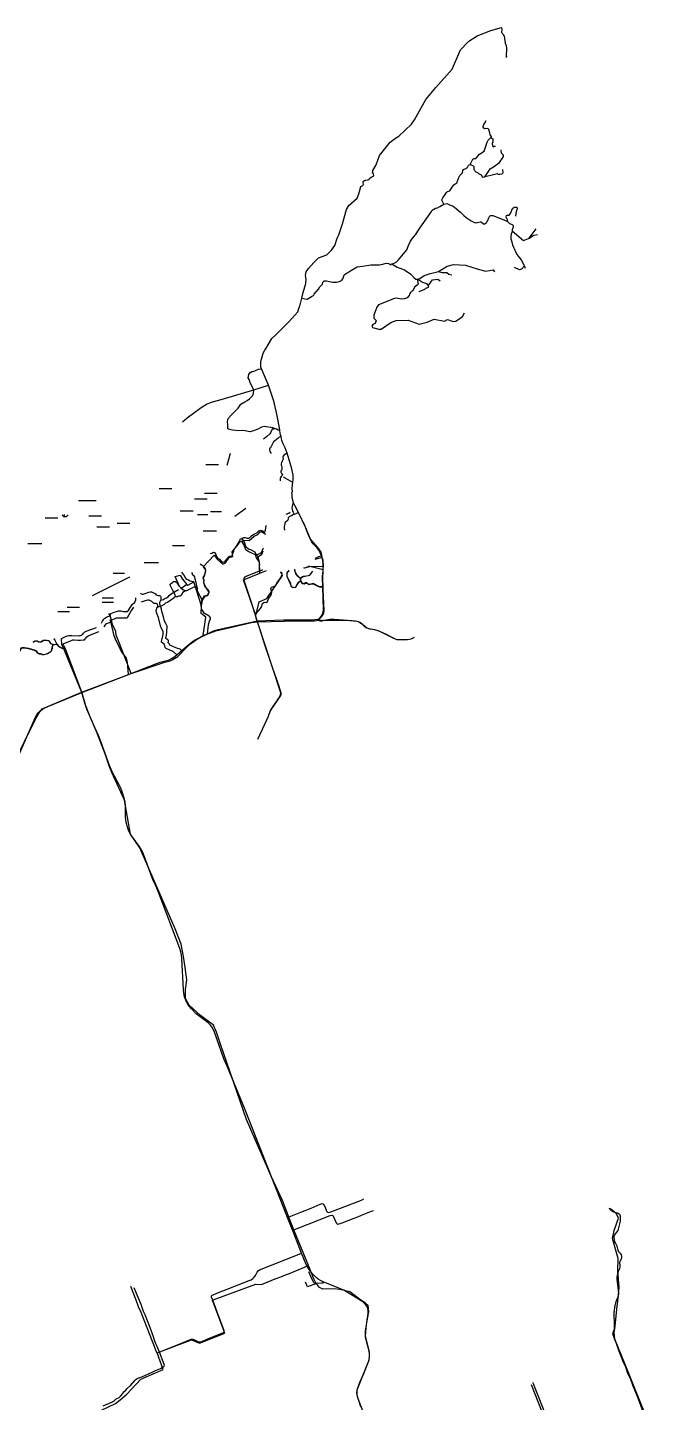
# Model space of a CAD drawing. Extents: x 705356 to 744726, y 4888607 to 4948520.
# Drawn here: x 732440 to 742749, y 4926237 to 4948520 of the extents above; entities that cross this region are included whole.
import ezdxf

# ---------------------------------------------------------------- set-up
doc = ezdxf.new("R2010")
doc.units = 0
doc.layers.add('Archive County', color=7, linetype='Continuous')
doc.layers.add('County Data', color=7, linetype='Continuous')

msp = doc.modelspace()

# ---------------------------------------------------------------- linework, layer by layer
at = {"layer": 'Archive County'}
for p, q in [((740574, 4945106), (740687, 4945259)), ((736859, 4944025), (736886, 4944132)), ((736107, 4942648), (736345, 4942725)), ((735675, 4941426), (735733, 4941623)), ((735328, 4941438), (735534, 4941438)), ((734573, 4941050), (734778, 4941050)), ((733268, 4940857), (733554, 4940857)), ((735146, 4940881), (735351, 4940881)), ((735311, 4940974), (735517, 4940974)), ((732725, 4940575), (732931, 4940575)), ((733037, 4940626), (733030, 4940586)), ((733436, 4940604), (733642, 4940604)), ((734917, 4940689), (735123, 4940689)), ((735194, 4940625), (735363, 4940625)), ((735407, 4940678), (735586, 4940678)), ((733562, 4940429), (733768, 4940429)), ((733893, 4940489), (734099, 4940489)), ((735287, 4940363), (735504, 4940363)), ((732447, 4940155), (732675, 4940155)), ((734788, 4940124), (734987, 4940124)), ((737216, 4939931), (737100, 4939901)), ((733830, 4939677), (734011, 4939677)), ((734331, 4939851), (734561, 4939851)), ((736206, 4939675), (736313, 4939719)), ((733492, 4939314), (734099, 4939615)), ((735259, 4939149), (735134, 4939537)), ((733649, 4939276), (733834, 4939276)), ((732934, 4939054), (733123, 4939054)), ((733082, 4939127), (733283, 4939127)), ((733650, 4939208), (733835, 4939208)), ((733781, 4938990), (733760, 4939022)), ((733029, 4938452), (732998, 4938521)), ((733322, 4937743), (733029, 4938452)), ((733322, 4937743), (734119, 4938051)), ((736995, 4928455), (736757, 4929033)), ((734641, 4926772), (734540, 4927042))]:
    msp.add_line(p, q, dxfattribs=at)
for points in [[(737079, 4944714), (737158, 4944785), (737291, 4944837), (737370, 4944913), (737424, 4944987), (737457, 4945107), (737488, 4945161), (737545, 4945338), (737613, 4945571), (737647, 4945637), (737782, 4945756), (737808, 4945824), (737819, 4945862), (737844, 4945942), (737877, 4945961), (737887, 4945980), (737881, 4946005), (737882, 4946022), (737887, 4946029), (737904, 4946043), (737921, 4946047), (737949, 4946049), (737976, 4946055), (737985, 4946071), (738013, 4946095), (738053, 4946117), (738046, 4946150), (738032, 4946169), (738036, 4946185), (738036, 4946204), (738091, 4946292), (738147, 4946446), (738318, 4946661), (738403, 4946725), (738457, 4946758), (738665, 4946952), (738711, 4947022), (738896, 4947354), (739061, 4947549), (739323, 4947844), (739460, 4948156), (739591, 4948299), (739731, 4948385), (739949, 4948472), (740125, 4948520), (740126, 4948485), (740125, 4948444), (740129, 4948434), (740133, 4948427), (740138, 4948420), (740143, 4948415), (740148, 4948408), (740153, 4948400), (740157, 4948392), (740166, 4948384), (740173, 4948344), (740181, 4948273), (740185, 4948265), (740190, 4948252), (740194, 4948241), (740197, 4948235), (740206, 4948177), (740205, 4948152), (740204, 4948118), (740201, 4948106), (740199, 4948097), (740197, 4948077), (740201, 4948067), (740205, 4948050), (740203, 4948043), (740199, 4948037), (740196, 4948034)], [(739963, 4946748), (739963, 4946756), (739940, 4946779), (739936, 4946812), (739929, 4946830), (739916, 4946867), (739901, 4946881), (739851, 4946879), (739837, 4946891), (739826, 4946903), (739825, 4946920), (739832, 4946929), (739837, 4946948), (739847, 4946963), (739873, 4947011)], [(739615, 4946300), (739660, 4946385), (739678, 4946396), (739705, 4946398), (739769, 4946467), (739840, 4946514), (739854, 4946550), (739889, 4946663), (739907, 4946695), (739951, 4946736)], [(739951, 4946736), (739963, 4946748)], [(739951, 4946736), (739981, 4946713), (739982, 4946669), (739973, 4946640), (739977, 4946602), (739987, 4946585), (740014, 4946595), (740027, 4946599)], [(739853, 4946099), (739914, 4946184), (739939, 4946232), (739992, 4946262), (740089, 4946331), (740149, 4946420), (740153, 4946429), (740154, 4946434), (740154, 4946439), (740148, 4946458), (740136, 4946470), (740124, 4946484), (740118, 4946537)], [(739188, 4945659), (739163, 4945713), (739158, 4945727), (739172, 4945760), (739210, 4945813), (739231, 4945846), (739249, 4945860), (739283, 4945874), (739313, 4945914), (739349, 4945969), (739399, 4946003), (739414, 4946045), (739430, 4946089), (739450, 4946124), (739473, 4946150), (739489, 4946164), (739496, 4946203), (739508, 4946221), (739547, 4946237), (739562, 4946243), (739575, 4946262), (739587, 4946286), (739601, 4946295), (739615, 4946300)], [(739615, 4946300), (739633, 4946295), (739665, 4946278), (739677, 4946266), (739674, 4946247), (739674, 4946231), (739677, 4946218), (739684, 4946208), (739698, 4946188), (739733, 4946169), (739750, 4946153), (739796, 4946131), (739817, 4946096), (739853, 4946099)], [(740140, 4946218), (740145, 4946165), (740140, 4946156), (740132, 4946148), (740124, 4946144), (740098, 4946136), (740077, 4946138), (740055, 4946146), (740014, 4946138), (739952, 4946120), (739853, 4946099)], [(738346, 4944689), (738382, 4944699), (738415, 4944718), (738453, 4944757), (738586, 4944917), (738616, 4944986), (738647, 4945055), (738671, 4945088), (738727, 4945160), (738790, 4945251), (738991, 4945538), (738999, 4945557), (739026, 4945577), (739054, 4945590), (739084, 4945600), (739126, 4945621), (739188, 4945659)], [(739188, 4945659), (739241, 4945667), (739279, 4945647), (739327, 4945631), (739362, 4945610), (739456, 4945528), (739515, 4945471), (739549, 4945441), (739597, 4945408), (739634, 4945386), (739666, 4945369), (739687, 4945361), (739700, 4945360), (739715, 4945356), (739775, 4945371), (739793, 4945368), (739805, 4945361), (739842, 4945334), (739860, 4945341), (739878, 4945357), (739890, 4945379), (739903, 4945393), (739920, 4945433), (739926, 4945457), (739946, 4945472), (739965, 4945475), (739984, 4945472), (740136, 4945416), (740172, 4945396), (740220, 4945376)], [(740220, 4945376), (740221, 4945386), (740218, 4945404), (740211, 4945426), (740199, 4945446), (740201, 4945453), (740206, 4945474), (740222, 4945478), (740245, 4945481), (740259, 4945496), (740273, 4945518), (740290, 4945561), (740299, 4945585), (740311, 4945600), (740322, 4945598), (740331, 4945606), (740372, 4945606), (740376, 4945580), (740361, 4945540), (740349, 4945464)], [(740220, 4945376), (740253, 4945345), (740294, 4945325), (740314, 4945311), (740314, 4945284), (740296, 4945239), (740294, 4945223)], [(740294, 4945223), (740291, 4945198), (740281, 4945170), (740276, 4945135), (740277, 4945094), (740284, 4945062), (740298, 4945026), (740304, 4944998), (740316, 4944961), (740334, 4944927), (740351, 4944886), (740376, 4944834), (740391, 4944813), (740440, 4944752), (740486, 4944674), (740492, 4944651)], [(740294, 4945223), (740478, 4945070), (740562, 4945098), (740574, 4945106)], [(740574, 4945106), (740645, 4945154), (740704, 4945163)], [(736886, 4944132), (736910, 4944227), (736949, 4944373), (736956, 4944442), (736946, 4944502), (736956, 4944559), (736997, 4944614), (737079, 4944714)], [(737089, 4944198), (737159, 4944279), (737181, 4944316), (737220, 4944360), (737229, 4944393), (737247, 4944413), (737284, 4944417), (737334, 4944404), (737391, 4944391), (737418, 4944391), (737446, 4944395), (737473, 4944398), (737508, 4944409), (737532, 4944422), (737556, 4944453), (737560, 4944477), (737580, 4944516), (737718, 4944604), (737786, 4944641), (737870, 4944652), (737940, 4944663), (738006, 4944672), (738052, 4944674), (738147, 4944674), (738197, 4944685), (738252, 4944699), (738291, 4944694), (738310, 4944691), (738327, 4944673), (738345, 4944689), (738346, 4944689)], [(738346, 4944689), (738433, 4944637), (738551, 4944593), (738655, 4944521), (738703, 4944467), (738732, 4944443), (738756, 4944442)], [(738756, 4944442), (738798, 4944453), (738867, 4944499), (738965, 4944533), (739065, 4944557), (739100, 4944568)], [(739100, 4944568), (739241, 4944651), (739347, 4944678), (739542, 4944666), (739746, 4944606), (739869, 4944573), (739988, 4944592), (740012, 4944559)], [(739100, 4944568), (739157, 4944547), (739236, 4944549), (739269, 4944521), (739319, 4944509)], [(740492, 4944651), (740445, 4944603), (740416, 4944590), (740332, 4944633)], [(740492, 4944651), (740501, 4944635), (740504, 4944621)], [(738756, 4944442), (738772, 4944362), (738755, 4944344), (738711, 4944312), (738686, 4944253), (738666, 4944240), (738650, 4944228), (738632, 4944201), (738627, 4944178), (738593, 4944141), (738551, 4944121), (738500, 4944116), (738443, 4944127), (738420, 4944133), (738387, 4944129), (738130, 4944026), (738101, 4943987), (738053, 4943858), (738055, 4943812), (738090, 4943769), (738073, 4943725), (738036, 4943707), (738019, 4943679), (738033, 4943660), (738135, 4943633), (738174, 4943633), (738330, 4943741), (738417, 4943774), (738609, 4943777), (738789, 4943714), (738920, 4943747), (739034, 4943795), (739199, 4943762), (739247, 4943786), (739340, 4943753), (739385, 4943759), (739454, 4943807), (739490, 4943834), (739526, 4943897)], [(738756, 4944442), (738795, 4944425), (738845, 4944395), (738905, 4944369), (738934, 4944336)], [(738788, 4944242), (738881, 4944277), (738898, 4944297), (738947, 4944310), (738936, 4944335)], [(738936, 4944335), (739006, 4944428), (739089, 4944440), (739131, 4944412)], [(736886, 4944132), (736935, 4944120), (736973, 4944118), (736998, 4944131), (737045, 4944159), (737075, 4944174), (737089, 4944198)], [(736231, 4942989), (736223, 4943017), (736223, 4943045), (736223, 4943054), (736224, 4943108), (736244, 4943185), (736262, 4943243), (736285, 4943293), (736309, 4943325), (736402, 4943478), (736466, 4943541), (736678, 4943752), (736824, 4943914), (736844, 4943980), (736859, 4944025)], [(736107, 4942648), (736055, 4942752), (736031, 4942816), (736019, 4942842), (736022, 4942868), (736028, 4942895), (736047, 4942930), (736075, 4942947), (736097, 4942946), (736138, 4942960), (736186, 4942982), (736231, 4942989)], [(736345, 4942725), (736316, 4942800), (736231, 4942989)], [(734950, 4942131), (735026, 4942193), (735253, 4942364), (735340, 4942413), (735425, 4942449), (735616, 4942504), (736107, 4942648)], [(736528, 4941997), (736503, 4941997), (736478, 4942010), (736460, 4942014), (736417, 4942031), (736282, 4942053), (736231, 4942043), (736176, 4942012), (736101, 4941985), (736063, 4941972), (736048, 4941968), (736015, 4941973), (735997, 4941978), (735967, 4941984), (735928, 4941990), (735866, 4941985), (735815, 4941987), (735761, 4941996), (735697, 4942010), (735690, 4942014), (735688, 4942018), (735687, 4942023), (735686, 4942084), (735682, 4942132), (735686, 4942162), (735686, 4942168), (735692, 4942182), (735743, 4942238), (735853, 4942351), (735900, 4942416), (735962, 4942451), (736002, 4942473), (736040, 4942503), (736088, 4942553), (736105, 4942591), (736106, 4942651)], [(736528, 4941997), (736522, 4942030), (736480, 4942255), (736445, 4942420), (736427, 4942478), (736345, 4942725)], [(736442, 4942019), (736433, 4942012), (736406, 4942008), (736393, 4941990), (736378, 4941949), (736368, 4941933), (736315, 4941885), (736289, 4941867), (736266, 4941846)], [(736549, 4941893), (736520, 4941882), (736500, 4941861), (736451, 4941819), (736428, 4941803), (736387, 4941731), (736378, 4941709), (736364, 4941698), (736361, 4941680), (736370, 4941650), (736389, 4941615)], [(736549, 4941893), (736542, 4941921), (736530, 4941981), (736528, 4941997)], [(736647, 4941620), (736614, 4941706), (736605, 4941727), (736584, 4941771), (736563, 4941829), (736549, 4941893)], [(736647, 4941620), (736626, 4941610), (736605, 4941596), (736594, 4941590), (736585, 4941574), (736579, 4941564), (736583, 4941531), (736580, 4941513), (736569, 4941490), (736563, 4941477), (736557, 4941468), (736550, 4941449), (736549, 4941439), (736552, 4941427), (736562, 4941403), (736561, 4941363), (736560, 4941357), (736549, 4941336), (736547, 4941336), (736545, 4941330), (736546, 4941313), (736556, 4941290), (736565, 4941284), (736572, 4941272), (736567, 4941258), (736554, 4941242), (736540, 4941229), (736534, 4941210), (736535, 4941195), (736536, 4941173)], [(736739, 4941146), (736748, 4941201), (736748, 4941265), (736727, 4941367), (736647, 4941620)], [(736739, 4941146), (736588, 4941235)], [(736753, 4940816), (736732, 4940898), (736729, 4940944), (736727, 4940972), (736734, 4941007), (736732, 4941043), (736737, 4941118), (736739, 4941146)], [(736757, 4940813), (736743, 4940799), (736730, 4940762), (736727, 4940728), (736730, 4940721), (736729, 4940706), (736735, 4940683), (736747, 4940667), (736757, 4940644), (736761, 4940639), (736763, 4940626)], [(736830, 4940661), (736773, 4940771), (736753, 4940816)], [(735800, 4940602), (735981, 4940732)], [(736763, 4940626), (736743, 4940620), (736718, 4940604), (736702, 4940599), (736684, 4940592), (736674, 4940587), (736664, 4940574), (736663, 4940561), (736658, 4940538), (736643, 4940521), (736619, 4940498), (736610, 4940483), (736607, 4940454), (736603, 4940435), (736601, 4940425), (736601, 4940409), (736598, 4940394), (736605, 4940383), (736616, 4940374)], [(736696, 4940660), (736675, 4940645), (736651, 4940637), (736644, 4940633), (736629, 4940625)], [(736830, 4940661), (736810, 4940647), (736788, 4940638), (736762, 4940627)], [(736948, 4940424), (736830, 4940661)], [(735914, 4940198), (735942, 4940213), (736031, 4940205), (736116, 4940275), (736173, 4940303), (736214, 4940346), (736243, 4940349), (736297, 4940310)], [(737216, 4939931), (737213, 4939972), (737201, 4940015), (737146, 4940094), (737074, 4940175), (737028, 4940229), (737009, 4940265), (736964, 4940384), (736948, 4940424)], [(735290, 4939782), (735468, 4939968), (735512, 4939904), (735607, 4939823), (735650, 4939845), (735710, 4939930), (735766, 4939946), (735760, 4940022), (735855, 4940143), (735880, 4940184), (735914, 4940198)], [(736151, 4939928), (736137, 4939973), (736015, 4940028), (735978, 4940056), (735948, 4940139), (735914, 4940198)], [(736151, 4939928), (736237, 4939987), (736260, 4940039)], [(736206, 4939675), (736202, 4939855), (736151, 4939928)], [(737236, 4939783), (737238, 4939800), (737240, 4939822), (737229, 4939853), (737233, 4939886), (737216, 4939925), (737216, 4939931)], [(735134, 4939537), (735097, 4939541), (735078, 4939546), (735050, 4939561), (735018, 4939582), (734996, 4939610), (734976, 4939649), (734958, 4939674), (734944, 4939693)], [(735259, 4939149), (735275, 4939240), (735320, 4939306), (735364, 4939317), (735384, 4939370), (735328, 4939452), (735312, 4939482), (735300, 4939527), (735303, 4939560), (735295, 4939606), (735316, 4939644), (735328, 4939716), (735313, 4939755), (735290, 4939767)], [(736140, 4938991), (735942, 4939569), (736206, 4939675)], [(736140, 4938991), (736195, 4939213), (736320, 4939267), (736571, 4939637), (736570, 4939660), (736542, 4939690)], [(736871, 4939551), (736821, 4939522), (736781, 4939439), (736724, 4939451), (736647, 4939623), (736648, 4939678), (736682, 4939718)], [(736866, 4939589), (736829, 4939622), (736792, 4939664), (736776, 4939715), (736773, 4939739)], [(736866, 4939589), (736864, 4939598), (736906, 4939625), (737017, 4939644), (737067, 4939710)], [(737236, 4939783), (737015, 4939781), (736922, 4939757)], [(737225, 4939455), (737224, 4939594), (737222, 4939629), (737228, 4939673), (737231, 4939710), (737233, 4939758), (737236, 4939783)], [(734905, 4939462), (734831, 4939624), (734917, 4939645), (734950, 4939578), (735020, 4939493)], [(735020, 4939493), (734928, 4939424)], [(735020, 4939493), (735030, 4939482), (735040, 4939481), (735134, 4939537)], [(736871, 4939551), (736866, 4939589)], [(737225, 4939455), (737174, 4939453), (737071, 4939510), (737001, 4939490), (736962, 4939523), (736901, 4939503), (736871, 4939551)], [(737155, 4938914), (737181, 4938948), (737199, 4938976), (737214, 4939001), (737230, 4939043), (737237, 4939081), (737225, 4939455)], [(733781, 4938990), (733784, 4939006), (733793, 4939023), (733845, 4939046), (733883, 4939058), (733917, 4939065), (733952, 4939065), (733991, 4939058), (734021, 4939053), (734042, 4939053), (734059, 4939057), (734070, 4939066), (734107, 4939128), (734138, 4939167), (734173, 4939202), (734194, 4939239), (734197, 4939269), (734198, 4939279)], [(734271, 4939355), (734284, 4939341), (734296, 4939334), (734315, 4939337), (734347, 4939348), (734408, 4939368), (734426, 4939373), (734438, 4939374), (734450, 4939373), (734461, 4939370), (734472, 4939365), (734484, 4939359), (734499, 4939355), (734517, 4939341), (734528, 4939328), (734539, 4939318), (734556, 4939314), (734576, 4939314), (734585, 4939313), (734596, 4939304), (734599, 4939292), (734601, 4939245), (734599, 4939240)], [(734955, 4938408), (734937, 4938424), (734913, 4938443), (734861, 4938463), (734809, 4938485), (734761, 4938504), (734748, 4938512), (734744, 4938521), (734737, 4938537), (734729, 4938540), (734722, 4938550), (734728, 4938576), (734728, 4938586), (734715, 4938598), (734696, 4938609), (734691, 4938611), (734688, 4938614), (734686, 4938616), (734684, 4938620), (734682, 4938623), (734682, 4938627), (734681, 4938631), (734682, 4938634), (734682, 4938638), (734684, 4938642), (734686, 4938645), (734692, 4938666), (734697, 4938719), (734699, 4938768), (734703, 4938780), (734704, 4938792), (734704, 4938805), (734702, 4938817), (734693, 4938839), (734681, 4938861), (734663, 4938901), (734644, 4938971), (734631, 4939006), (734620, 4939055), (734613, 4939095), (734601, 4939130), (734587, 4939173), (734585, 4939200), (734591, 4939219), (734599, 4939240)], [(734599, 4939240), (734622, 4939244), (734646, 4939251), (734671, 4939270), (734693, 4939278), (734720, 4939293), (734739, 4939319), (734785, 4939354), (734824, 4939375), (734886, 4939414)], [(733637, 4938867), (733658, 4938898), (733676, 4938930), (733692, 4938950), (733720, 4938965), (733781, 4938990)], [(734119, 4938051), (733929, 4938537), (733876, 4938674), (733874, 4938730), (733820, 4938844), (733781, 4938990)], [(735289, 4938666), (735331, 4938965), (735254, 4939023), (735259, 4939149)], [(736168, 4938889), (736149, 4938945), (736140, 4938991)], [(732998, 4938521), (732991, 4938620), (733045, 4938646), (733081, 4938663), (733111, 4938666), (733156, 4938666), (733272, 4938664), (733286, 4938665), (733300, 4938668), (733313, 4938674), (733325, 4938681), (733335, 4938690), (733347, 4938706), (733357, 4938717), (733367, 4938728), (733392, 4938737), (733558, 4938797)], [(735289, 4938666), (735494, 4938741), (736069, 4938878), (736168, 4938889)], [(736168, 4938889), (736825, 4938905), (737094, 4938905), (737155, 4938914)], [(736173, 4936986), (736250, 4937149), (736347, 4937359), (736380, 4937453), (736538, 4937684), (736547, 4937736), (736168, 4938889)], [(737155, 4938914), (737186, 4938915), (737215, 4938917), (737663, 4938911), (737786, 4938898), (737806, 4938891), (737860, 4938855), (737898, 4938820), (737942, 4938790), (737972, 4938779), (738032, 4938768), (738080, 4938760), (738137, 4938744), (738288, 4938668), (738376, 4938624), (738428, 4938601), (738480, 4938604), (738536, 4938601), (738599, 4938603), (738659, 4938612), (738714, 4938641)], [(732533, 4938559), (732563, 4938575), (732573, 4938578), (732599, 4938576), (732625, 4938562), (732651, 4938562), (732660, 4938565), (732696, 4938588), (732746, 4938589), (732784, 4938582), (732798, 4938563), (732813, 4938535), (732858, 4938521)], [(732880, 4938603), (732873, 4938604), (732871, 4938612), (732876, 4938611), (732880, 4938603)], [(732880, 4938603), (732903, 4938548), (732917, 4938526)], [(734955, 4938408), (735064, 4938522), (735179, 4938600), (735208, 4938617), (735289, 4938666)], [(732304, 4938388), (732334, 4938447), (732346, 4938461), (732362, 4938467), (732390, 4938468), (732456, 4938457), (732566, 4938426), (732580, 4938414), (732599, 4938385), (732627, 4938371), (732649, 4938369), (732680, 4938358), (732705, 4938357), (732733, 4938362), (732764, 4938373), (732820, 4938405), (732828, 4938416), (732843, 4938463), (732850, 4938507), (732858, 4938521)], [(732858, 4938521), (732880, 4938519), (732917, 4938526)], [(732917, 4938526), (732951, 4938485), (732965, 4938475), (732987, 4938465), (733021, 4938451), (733029, 4938452)], [(734119, 4938051), (734667, 4938236), (734750, 4938257), (734786, 4938271), (734811, 4938286), (734876, 4938327), (734939, 4938390), (734946, 4938398), (734955, 4938408)], [(732196, 4936565), (732202, 4936565), (732575, 4937323), (732627, 4937413), (732679, 4937479), (733322, 4937743)], [(736757, 4929033), (736714, 4929145), (736575, 4929512), (736391, 4929904), (735990, 4930822), (735567, 4932045), (735501, 4932236), (735454, 4932354), (735246, 4932509), (735060, 4932675), (735000, 4932784), (735000, 4932930), (735024, 4933089), (734995, 4933285), (734968, 4933466), (734929, 4933666), (734835, 4933913), (734262, 4935227), (734110, 4935446), (734013, 4936000), (733808, 4936447), (733766, 4936552), (733704, 4936731), (733569, 4937084), (733455, 4937351), (733375, 4937554), (733322, 4937743)], [(736757, 4929033), (736812, 4929058), (737347, 4929265), (737366, 4929272), (737373, 4929273), (737383, 4929270), (737389, 4929265), (737394, 4929260), (737402, 4929244), (737445, 4929149), (737453, 4929136), (737458, 4929130), (737464, 4929127), (737472, 4929127), (737491, 4929131), (737541, 4929149), (737734, 4929226), (737795, 4929248), (737853, 4929271), (737909, 4929292), (738018, 4929335), (738048, 4929348)], [(741962, 4927432), (741971, 4927526), (741992, 4927750), (742013, 4927926), (742029, 4928103), (742007, 4928372), (742012, 4928573), (741924, 4928895), (741949, 4929027), (742020, 4929223), (741985, 4929297), (741892, 4929375)], [(734540, 4927042), (735097, 4927252), (735226, 4927200), (735640, 4927363), (735442, 4927877), (735440, 4927885), (735440, 4927890), (735441, 4927895), (735447, 4927902), (736141, 4928153), (736233, 4928149), (736454, 4928241), (736545, 4928276), (736623, 4928307), (736685, 4928330), (736762, 4928362), (736995, 4928455)], [(737125, 4928167), (737115, 4928178), (737094, 4928217), (737081, 4928242), (737067, 4928281), (737054, 4928312), (737044, 4928335), (737027, 4928378), (737009, 4928421), (736999, 4928444), (736995, 4928455)], [(734540, 4927042), (734517, 4927088), (734515, 4927100), (734281, 4927698), (734241, 4927789), (734202, 4927896), (734116, 4928116)], [(737125, 4928167), (736981, 4928111), (736947, 4928189)], [(737845, 4926168), (737801, 4926300), (737779, 4926389), (737785, 4926444), (737795, 4926469), (737847, 4926606), (737879, 4926687), (737958, 4926874), (737971, 4926913), (737984, 4926977), (737983, 4927058), (737919, 4927313), (737924, 4927383), (737937, 4927503), (737958, 4927622), (737975, 4927709), (737962, 4927807), (737914, 4927854), (737844, 4927898), (737666, 4928030), (737502, 4928069), (737400, 4928078), (737226, 4928074), (737172, 4928103), (737125, 4928167)], [(742749, 4925307), (742714, 4925407), (742619, 4925640), (742462, 4926023), (742188, 4926709), (741961, 4927261), (741951, 4927376), (741962, 4927432)], [(730870, 4925294), (731067, 4925301), (731420, 4925246), (731452, 4925240), (731477, 4925241), (731542, 4925262), (732204, 4925511), (732762, 4925743), (732925, 4925845), (733529, 4926065), (733638, 4926111), (733866, 4926220), (733944, 4926278), (734050, 4926373), (734277, 4926617), (734641, 4926772)], [(740945, 4925668), (740609, 4926526)]]:
    msp.add_lwpolyline(points, dxfattribs=at)
at = {"layer": 'County Data'}
for p, q in [((740574, 4945106), (740687, 4945259)), ((736859, 4944025), (736886, 4944132)), ((736107, 4942648), (736345, 4942725)), ((735675, 4941426), (735733, 4941623)), ((735328, 4941438), (735534, 4941438)), ((734573, 4941050), (734778, 4941050)), ((733268, 4940857), (733554, 4940857)), ((735146, 4940881), (735351, 4940881)), ((735311, 4940974), (735517, 4940974)), ((732725, 4940575), (732931, 4940575)), ((733436, 4940604), (733642, 4940604)), ((734917, 4940689), (735123, 4940689)), ((735194, 4940625), (735363, 4940625)), ((735407, 4940678), (735586, 4940678)), ((733562, 4940429), (733768, 4940429)), ((733893, 4940489), (734099, 4940489)), ((735287, 4940363), (735504, 4940363)), ((732447, 4940155), (732675, 4940155)), ((734788, 4940124), (734987, 4940124)), ((733830, 4939677), (734011, 4939677)), ((734331, 4939851), (734561, 4939851)), ((733492, 4939314), (734099, 4939615)), ((733649, 4939276), (733834, 4939276)), ((732934, 4939054), (733123, 4939054)), ((733082, 4939127), (733283, 4939127)), ((733650, 4939208), (733835, 4939208)), ((733791, 4938891), (733778, 4938923))]:
    msp.add_line(p, q, dxfattribs=at)
for points in [[(737079, 4944714), (737158, 4944785), (737291, 4944837), (737370, 4944913), (737424, 4944987), (737457, 4945107), (737488, 4945161), (737545, 4945338), (737613, 4945571), (737647, 4945637), (737782, 4945756), (737808, 4945824), (737819, 4945862), (737844, 4945942), (737877, 4945961), (737887, 4945980), (737881, 4946005), (737882, 4946022), (737887, 4946029), (737904, 4946043), (737921, 4946047), (737949, 4946049), (737976, 4946055), (737985, 4946071), (738013, 4946095), (738053, 4946117), (738046, 4946150), (738032, 4946169), (738036, 4946185), (738036, 4946204), (738091, 4946292), (738147, 4946446), (738318, 4946661), (738403, 4946725), (738457, 4946758), (738665, 4946952), (738711, 4947022), (738896, 4947354), (739061, 4947549), (739323, 4947844), (739460, 4948156), (739591, 4948299), (739731, 4948385), (739949, 4948472), (740125, 4948520), (740126, 4948485), (740125, 4948444), (740129, 4948434), (740133, 4948427), (740138, 4948420), (740143, 4948415), (740148, 4948408), (740153, 4948400), (740157, 4948392), (740166, 4948384), (740173, 4948344), (740181, 4948273), (740185, 4948265), (740190, 4948252), (740194, 4948241), (740197, 4948235), (740206, 4948177), (740205, 4948152), (740204, 4948118), (740201, 4948106), (740199, 4948097), (740197, 4948077), (740201, 4948067), (740205, 4948050), (740203, 4948043), (740199, 4948037), (740196, 4948034)], [(739963, 4946748), (739963, 4946756), (739940, 4946779), (739936, 4946812), (739929, 4946830), (739916, 4946867), (739901, 4946881), (739851, 4946879), (739837, 4946891), (739826, 4946903), (739825, 4946920), (739832, 4946929), (739837, 4946948), (739847, 4946963), (739873, 4947011)], [(739615, 4946300), (739660, 4946385), (739678, 4946396), (739705, 4946398), (739769, 4946467), (739840, 4946514), (739854, 4946550), (739889, 4946663), (739907, 4946695), (739951, 4946736)], [(739951, 4946736), (739963, 4946748)], [(739951, 4946736), (739981, 4946713), (739982, 4946669), (739973, 4946640), (739977, 4946602), (739987, 4946585), (740014, 4946595), (740027, 4946599)], [(739853, 4946099), (739914, 4946184), (739939, 4946232), (739992, 4946262), (740089, 4946331), (740149, 4946420), (740153, 4946429), (740154, 4946434), (740154, 4946439), (740148, 4946458), (740136, 4946470), (740124, 4946484), (740118, 4946537)], [(739188, 4945659), (739163, 4945713), (739158, 4945727), (739172, 4945760), (739210, 4945813), (739231, 4945846), (739249, 4945860), (739283, 4945874), (739313, 4945914), (739349, 4945969), (739399, 4946003), (739414, 4946045), (739430, 4946089), (739450, 4946124), (739473, 4946150), (739489, 4946164), (739496, 4946203), (739508, 4946221), (739547, 4946237), (739562, 4946243), (739575, 4946262), (739587, 4946286), (739601, 4946295), (739615, 4946300)], [(739615, 4946300), (739633, 4946295), (739665, 4946278), (739677, 4946266), (739674, 4946247), (739674, 4946231), (739677, 4946218), (739684, 4946208), (739698, 4946188), (739733, 4946169), (739750, 4946153), (739796, 4946131), (739817, 4946096), (739853, 4946099)], [(740140, 4946218), (740145, 4946165), (740140, 4946156), (740132, 4946148), (740124, 4946144), (740098, 4946136), (740077, 4946138), (740055, 4946146), (740014, 4946138), (739952, 4946120), (739853, 4946099)], [(738346, 4944689), (738382, 4944699), (738415, 4944718), (738453, 4944757), (738586, 4944917), (738616, 4944986), (738647, 4945055), (738671, 4945088), (738727, 4945160), (738790, 4945251), (738991, 4945538), (738999, 4945557), (739026, 4945577), (739054, 4945590), (739084, 4945600), (739126, 4945621), (739188, 4945659)], [(739188, 4945659), (739241, 4945667), (739279, 4945647), (739327, 4945631), (739362, 4945610), (739456, 4945528), (739515, 4945471), (739549, 4945441), (739597, 4945408), (739634, 4945386), (739666, 4945369), (739687, 4945361), (739700, 4945360), (739715, 4945356), (739775, 4945371), (739793, 4945368), (739805, 4945361), (739842, 4945334), (739860, 4945341), (739878, 4945357), (739890, 4945379), (739903, 4945393), (739920, 4945433), (739926, 4945457), (739946, 4945472), (739965, 4945475), (739984, 4945472), (740136, 4945416), (740172, 4945396), (740220, 4945376)], [(740220, 4945376), (740221, 4945386), (740218, 4945404), (740211, 4945426), (740199, 4945446), (740201, 4945453), (740206, 4945474), (740222, 4945478), (740245, 4945481), (740259, 4945496), (740273, 4945518), (740290, 4945561), (740299, 4945585), (740311, 4945600), (740322, 4945598), (740331, 4945606), (740372, 4945606), (740376, 4945580), (740361, 4945540), (740349, 4945464)], [(740220, 4945376), (740253, 4945345), (740294, 4945325), (740314, 4945311), (740314, 4945284), (740296, 4945239), (740294, 4945223)], [(740294, 4945223), (740291, 4945198), (740281, 4945170), (740276, 4945135), (740277, 4945094), (740284, 4945062), (740298, 4945026), (740304, 4944998), (740316, 4944961), (740334, 4944927), (740351, 4944886), (740376, 4944834), (740391, 4944813), (740440, 4944752), (740486, 4944674), (740492, 4944651)], [(740294, 4945223), (740478, 4945070), (740562, 4945098), (740574, 4945106)], [(740574, 4945106), (740645, 4945154), (740704, 4945163)], [(736886, 4944132), (736910, 4944227), (736949, 4944373), (736956, 4944442), (736946, 4944502), (736956, 4944559), (736997, 4944614), (737079, 4944714)], [(737089, 4944198), (737159, 4944279), (737181, 4944316), (737220, 4944360), (737229, 4944393), (737247, 4944413), (737284, 4944417), (737334, 4944404), (737391, 4944391), (737418, 4944391), (737446, 4944395), (737473, 4944398), (737508, 4944409), (737532, 4944422), (737556, 4944453), (737560, 4944477), (737580, 4944516), (737718, 4944604), (737786, 4944641), (737870, 4944652), (737940, 4944663), (738006, 4944672), (738052, 4944674), (738147, 4944674), (738197, 4944685), (738252, 4944699), (738291, 4944694), (738310, 4944691), (738327, 4944673), (738345, 4944689), (738346, 4944689)], [(738346, 4944689), (738433, 4944637), (738551, 4944593), (738655, 4944521), (738703, 4944467), (738732, 4944443), (738756, 4944442)], [(738756, 4944442), (738798, 4944453), (738867, 4944499), (738965, 4944533), (739065, 4944557), (739100, 4944568)], [(739100, 4944568), (739241, 4944651), (739347, 4944678), (739542, 4944666), (739746, 4944606), (739869, 4944573), (739988, 4944592), (740012, 4944559)], [(739100, 4944568), (739157, 4944547), (739236, 4944549), (739269, 4944521), (739319, 4944509)], [(740492, 4944651), (740445, 4944603), (740416, 4944590), (740332, 4944633)], [(740492, 4944651), (740501, 4944635), (740504, 4944621)], [(738756, 4944442), (738772, 4944362), (738755, 4944344), (738711, 4944312), (738686, 4944253), (738666, 4944240), (738650, 4944228), (738632, 4944201), (738627, 4944178), (738593, 4944141), (738551, 4944121), (738500, 4944116), (738443, 4944127), (738420, 4944133), (738387, 4944129), (738130, 4944026), (738101, 4943987), (738053, 4943858), (738055, 4943812), (738090, 4943769), (738073, 4943725), (738036, 4943707), (738019, 4943679), (738033, 4943660), (738135, 4943633), (738174, 4943633), (738330, 4943741), (738417, 4943774), (738609, 4943777), (738789, 4943714), (738920, 4943747), (739034, 4943795), (739199, 4943762), (739247, 4943786), (739340, 4943753), (739385, 4943759), (739454, 4943807), (739490, 4943834), (739526, 4943897)], [(738756, 4944442), (738795, 4944425), (738845, 4944395), (738905, 4944369), (738934, 4944336)], [(738788, 4944242), (738881, 4944277), (738898, 4944297), (738947, 4944310), (738936, 4944335)], [(738936, 4944335), (739006, 4944428), (739089, 4944440), (739131, 4944412)], [(736886, 4944132), (736935, 4944120), (736973, 4944118), (736998, 4944131), (737045, 4944159), (737075, 4944174), (737089, 4944198)], [(736231, 4942989), (736223, 4943017), (736223, 4943045), (736223, 4943054), (736224, 4943108), (736244, 4943185), (736262, 4943243), (736285, 4943293), (736309, 4943325), (736402, 4943478), (736466, 4943541), (736678, 4943752), (736824, 4943914), (736844, 4943980), (736859, 4944025)], [(736107, 4942648), (736055, 4942752), (736031, 4942816), (736019, 4942842), (736022, 4942868), (736028, 4942895), (736047, 4942930), (736075, 4942947), (736097, 4942946), (736138, 4942960), (736186, 4942982), (736231, 4942989)], [(736345, 4942725), (736316, 4942800), (736231, 4942989)], [(734950, 4942131), (735026, 4942193), (735253, 4942364), (735340, 4942413), (735425, 4942449), (735616, 4942504), (736107, 4942648)], [(736528, 4941997), (736503, 4941997), (736478, 4942010), (736460, 4942014), (736417, 4942031), (736282, 4942053), (736231, 4942043), (736176, 4942012), (736101, 4941985), (736063, 4941972), (736048, 4941968), (736015, 4941973), (735997, 4941978), (735967, 4941984), (735928, 4941990), (735866, 4941985), (735815, 4941987), (735761, 4941996), (735697, 4942010), (735690, 4942014), (735688, 4942018), (735687, 4942023), (735686, 4942084), (735682, 4942132), (735686, 4942162), (735686, 4942168), (735692, 4942182), (735743, 4942238), (735853, 4942351), (735900, 4942416), (735962, 4942451), (736002, 4942473), (736040, 4942503), (736088, 4942553), (736105, 4942591), (736106, 4942651)], [(736528, 4941997), (736522, 4942030), (736480, 4942255), (736445, 4942420), (736427, 4942478), (736345, 4942725)], [(736442, 4942019), (736433, 4942012), (736406, 4942008), (736393, 4941990), (736378, 4941949), (736368, 4941933), (736315, 4941885), (736289, 4941867), (736266, 4941846)], [(736549, 4941893), (736520, 4941882), (736500, 4941861), (736451, 4941819), (736428, 4941803), (736387, 4941731), (736378, 4941709), (736364, 4941698), (736361, 4941680), (736370, 4941650), (736389, 4941615)], [(736549, 4941893), (736542, 4941921), (736530, 4941981), (736528, 4941997)], [(736647, 4941620), (736614, 4941706), (736605, 4941727), (736584, 4941771), (736563, 4941829), (736549, 4941893)], [(736647, 4941620), (736626, 4941610), (736605, 4941596), (736594, 4941590), (736585, 4941574), (736579, 4941564), (736583, 4941531), (736580, 4941513), (736569, 4941490), (736563, 4941477), (736557, 4941468), (736550, 4941449), (736549, 4941439), (736552, 4941427), (736562, 4941403), (736561, 4941363), (736560, 4941357), (736549, 4941336), (736547, 4941336), (736545, 4941330), (736546, 4941313), (736556, 4941290), (736565, 4941284), (736572, 4941272), (736567, 4941258), (736554, 4941242), (736540, 4941229), (736534, 4941210), (736535, 4941195), (736536, 4941173)], [(736739, 4941146), (736748, 4941201), (736748, 4941265), (736727, 4941367), (736647, 4941620)], [(736739, 4941146), (736588, 4941235)], [(736753, 4940816), (736732, 4940898), (736729, 4940944), (736727, 4940972), (736734, 4941007), (736732, 4941043), (736737, 4941118), (736739, 4941146)], [(736757, 4940813), (736743, 4940799), (736730, 4940762), (736727, 4940728), (736730, 4940721), (736729, 4940706), (736735, 4940683), (736747, 4940667), (736757, 4940644), (736761, 4940639), (736763, 4940626)], [(736830, 4940661), (736773, 4940771), (736753, 4940816)], [(733100, 4940620), (733066, 4940592), (733033, 4940591), (733000, 4940619)], [(735800, 4940602), (735981, 4940732)], [(736763, 4940626), (736743, 4940620), (736718, 4940604), (736702, 4940599), (736684, 4940592), (736674, 4940587), (736664, 4940574), (736663, 4940561), (736658, 4940538), (736643, 4940521), (736619, 4940498), (736610, 4940483), (736607, 4940454), (736603, 4940435), (736601, 4940425), (736601, 4940409), (736598, 4940394), (736605, 4940383), (736616, 4940374)], [(736696, 4940660), (736675, 4940645), (736651, 4940637), (736644, 4940633), (736629, 4940625)], [(736830, 4940661), (736810, 4940647), (736788, 4940638), (736762, 4940627)], [(736948, 4940424), (736830, 4940661)], [(735917, 4940242), (735948, 4940255), (735967, 4940254), (736003, 4940243), (736013, 4940242), (736032, 4940246), (736045, 4940254), (736072, 4940280), (736093, 4940296), (736155, 4940332), (736190, 4940364), (736224, 4940373), (736239, 4940367), (736254, 4940356), (736273, 4940336), (736281, 4940337), (736288, 4940346), (736299, 4940375), (736309, 4940450)], [(737208, 4939955), (737184, 4940010), (737161, 4940049), (737133, 4940085), (737073, 4940154), (737045, 4940192), (737021, 4940234), (736984, 4940322), (736946, 4940422), (736911, 4940499)], [(735403, 4939998), (735426, 4939999), (735455, 4940016), (735469, 4940012), (735493, 4939978), (735506, 4939947), (735518, 4939927), (735550, 4939905), (735581, 4939869), (735604, 4939856), (735629, 4939858), (735644, 4939869), (735684, 4939913), (735709, 4939945), (735720, 4939954), (735753, 4939960), (735764, 4939967), (735770, 4939997), (735783, 4940031), (735789, 4940064), (735812, 4940087), (735871, 4940184), (735887, 4940222), (735895, 4940231), (735907, 4940235), (735917, 4940242)], [(736158, 4939970), (736149, 4939978), (736132, 4940017), (736060, 4940057), (736024, 4940068), (735989, 4940094), (735978, 4940111), (735955, 4940177), (735917, 4940242)], [(736158, 4939970), (736164, 4939978), (736206, 4939998), (736230, 4940013), (736237, 4940024), (736259, 4940078), (736266, 4940087)], [(736193, 4939715), (736200, 4939726), (736203, 4939741), (736198, 4939776), (736199, 4939793), (736204, 4939816), (736195, 4939879), (736182, 4939926), (736168, 4939957), (736158, 4939970)], [(737208, 4939955), (737196, 4939950), (737155, 4939940), (737104, 4939915)], [(737231, 4939732), (737234, 4939817), (737231, 4939858), (737218, 4939924), (737208, 4939955)], [(735191, 4939444), (735173, 4939528), (735156, 4939578), (735150, 4939618), (735140, 4939632), (735119, 4939647), (735112, 4939661), (735112, 4939674), (735105, 4939686)], [(735270, 4939243), (735308, 4939309), (735315, 4939312), (735329, 4939315), (735350, 4939318), (735362, 4939325), (735374, 4939351), (735386, 4939361), (735387, 4939379), (735374, 4939404), (735327, 4939451), (735317, 4939468), (735298, 4939519), (735299, 4939537), (735303, 4939554), (735290, 4939596), (735291, 4939615), (735298, 4939632), (735308, 4939645), (735315, 4939660), (735330, 4939719), (735326, 4939746), (735319, 4939760), (735286, 4939791), (735240, 4939823)], [(736128, 4939010), (736065, 4939219), (735958, 4939543), (735951, 4939579), (735953, 4939595), (735967, 4939616), (735986, 4939626), (736191, 4939710), (736193, 4939715)], [(736128, 4939010), (736150, 4939028), (736216, 4939104), (736232, 4939130), (736250, 4939183), (736273, 4939204), (736285, 4939209), (736316, 4939204), (736327, 4939209), (736347, 4939259), (736381, 4939307), (736390, 4939325), (736396, 4939344), (736398, 4939368), (736385, 4939425), (736387, 4939440), (736397, 4939451), (736444, 4939467), (736463, 4939484), (736480, 4939513), (736523, 4939575), (736568, 4939651), (736569, 4939664), (736563, 4939676), (736541, 4939694)], [(736193, 4939715), (736209, 4939717), (736257, 4939737)], [(736873, 4939549), (736825, 4939522), (736819, 4939504), (736804, 4939487), (736795, 4939462), (736780, 4939443), (736757, 4939441), (736737, 4939445), (736723, 4939455), (736716, 4939469), (736709, 4939503), (736703, 4939519), (736656, 4939604), (736650, 4939619), (736648, 4939642), (736650, 4939662), (736647, 4939682), (736656, 4939698), (736681, 4939722)], [(736868, 4939593), (736862, 4939593), (736812, 4939645), (736799, 4939662), (736780, 4939699), (736771, 4939731), (736772, 4939743)], [(736868, 4939593), (736880, 4939610), (736912, 4939627), (736942, 4939628), (736991, 4939637), (737014, 4939646), (737040, 4939671), (737062, 4939702)], [(737231, 4939732), (737168, 4939749), (737057, 4939772), (737014, 4939785), (736995, 4939785), (736938, 4939759), (736921, 4939761)], [(737232, 4939445), (737226, 4939580), (737231, 4939732)], [(734834, 4939301), (734837, 4939311), (734835, 4939325), (734788, 4939408), (734751, 4939483), (734751, 4939496), (734757, 4939505), (734788, 4939528), (734809, 4939540), (734819, 4939543), (734838, 4939542), (734847, 4939538), (734861, 4939524), (734892, 4939472), (734920, 4939444), (734960, 4939412), (734988, 4939395)], [(734988, 4939395), (735022, 4939397), (735036, 4939400), (735109, 4939440), (735141, 4939453), (735162, 4939456), (735191, 4939444)], [(735270, 4939243), (735201, 4939376), (735196, 4939392), (735198, 4939411), (735198, 4939427), (735191, 4939444)], [(736873, 4939549), (736869, 4939568), (736868, 4939593)], [(737232, 4939445), (737220, 4939444), (737181, 4939451), (737154, 4939461), (737077, 4939500), (737053, 4939501), (737029, 4939496), (737006, 4939495), (736986, 4939502), (736975, 4939509), (736960, 4939513), (736924, 4939501), (736901, 4939505), (736886, 4939517), (736873, 4939549)], [(737151, 4938931), (737182, 4938950), (737207, 4938971), (737228, 4938999), (737242, 4939030), (737247, 4939070), (737235, 4939414), (737232, 4939445)], [(734288, 4939214), (734367, 4939242), (734392, 4939245), (734406, 4939243), (734449, 4939223), (734482, 4939192), (734518, 4939190), (734535, 4939183), (734542, 4939173), (734546, 4939157), (734546, 4939146), (734541, 4939127)], [(734541, 4939127), (734562, 4939129), (734594, 4939147), (734613, 4939149), (734660, 4939173), (734681, 4939197), (734711, 4939206), (734820, 4939285), (734834, 4939301)], [(734988, 4939395), (734982, 4939382), (734956, 4939361), (734943, 4939343), (734940, 4939334), (734930, 4939319), (734915, 4939306), (734890, 4939305), (734879, 4939297), (734872, 4939295), (734845, 4939295), (734834, 4939301)], [(735357, 4938694), (735376, 4938840), (735391, 4938898), (735405, 4938937), (735404, 4938953), (735394, 4938970), (735384, 4938979), (735318, 4939017), (735309, 4939025), (735269, 4939083), (735263, 4939095), (735258, 4939118), (735257, 4939144), (735263, 4939197), (735268, 4939228), (735270, 4939243)], [(733791, 4938891), (733797, 4938908), (733802, 4938914), (733884, 4938952), (733951, 4938954), (734052, 4938951), (734059, 4938959), (734117, 4939058), (734132, 4939076), (734165, 4939127)], [(734862, 4938355), (734808, 4938400), (734794, 4938408), (734686, 4938454), (734675, 4938465), (734670, 4938474), (734658, 4938522), (734614, 4938558), (734614, 4938572), (734637, 4938681), (734637, 4938730), (734601, 4938804), (734564, 4938956), (734535, 4939022), (734529, 4939041), (734527, 4939074), (734541, 4939127)], [(736162, 4938905), (736128, 4939010)], [(733682, 4938805), (733713, 4938856), (733781, 4938882), (733791, 4938891)], [(734078, 4938033), (734062, 4938232), (734052, 4938276), (734044, 4938300), (734033, 4938318), (733981, 4938384), (733946, 4938442), (733867, 4938608), (733846, 4938660), (733791, 4938891)], [(735357, 4938694), (735457, 4938742), (735531, 4938763), (736162, 4938905)], [(736162, 4938905), (736588, 4938922), (736733, 4938920), (736970, 4938921), (737099, 4938924), (737151, 4938931)], [(736354, 4937381), (736384, 4937456), (736494, 4937612), (736544, 4937694), (736550, 4937711), (736551, 4937735), (736502, 4937888), (736414, 4938132), (736364, 4938292), (736294, 4938497), (736201, 4938790), (736162, 4938905)], [(737151, 4938931), (737150, 4938924), (737161, 4938912), (737184, 4938902), (737216, 4938905), (737249, 4938915), (737310, 4938928), (737340, 4938931), (737416, 4938931), (737559, 4938918), (737705, 4938910), (737755, 4938905), (737798, 4938895), (737836, 4938876), (737941, 4938790), (737981, 4938777), (738065, 4938763), (738104, 4938754), (738148, 4938738), (738241, 4938692), (738371, 4938623), (738414, 4938610), (738470, 4938603), (738531, 4938600)], [(732532, 4938563), (732562, 4938579), (732572, 4938582), (732598, 4938580), (732624, 4938566), (732650, 4938566), (732659, 4938569), (732695, 4938592), (732745, 4938593), (732783, 4938586), (732797, 4938567), (732812, 4938539), (732857, 4938525)], [(732916, 4938530), (732902, 4938552), (732879, 4938607)], [(733049, 4938459), (733019, 4938525), (733031, 4938538), (733125, 4938577), (733177, 4938595), (733195, 4938596), (733254, 4938591), (733299, 4938591), (733343, 4938594), (733362, 4938598), (733372, 4938603), (733400, 4938643), (733425, 4938662), (733596, 4938732)], [(734862, 4938355), (735028, 4938501), (735107, 4938566), (735148, 4938592), (735357, 4938694)], [(732303, 4938392), (732333, 4938451), (732345, 4938465), (732361, 4938471), (732389, 4938472), (732455, 4938461), (732565, 4938430), (732579, 4938418), (732598, 4938389), (732626, 4938375), (732648, 4938373), (732679, 4938362), (732704, 4938361), (732732, 4938366), (732763, 4938377), (732819, 4938409), (732827, 4938420), (732842, 4938467), (732849, 4938511), (732857, 4938525)], [(732857, 4938525), (732879, 4938523), (732916, 4938530)], [(733049, 4938459), (733040, 4938457), (732986, 4938469), (732964, 4938479), (732950, 4938489), (732916, 4938530)], [(733321, 4937747), (733059, 4938435), (733049, 4938459)], [(734078, 4938033), (734549, 4938219), (734592, 4938234), (734718, 4938268), (734737, 4938275), (734785, 4938299), (734811, 4938315), (734862, 4938355)], [(733321, 4937747), (734078, 4938033)], [(732181, 4936561), (732236, 4936615), (732263, 4936650), (732285, 4936692), (732446, 4937063), (732570, 4937341), (732592, 4937382), (732617, 4937418), (732648, 4937448), (732682, 4937473), (732717, 4937493), (733264, 4937725), (733321, 4937747)], [(736654, 4929233), (736337, 4930045), (735966, 4930982), (735674, 4931688), (735625, 4931809), (735469, 4932241), (735451, 4932285), (735429, 4932325), (735402, 4932360), (735371, 4932391), (735216, 4932503), (735176, 4932538), (735097, 4932619), (735061, 4932662), (735029, 4932708), (735005, 4932759), (734987, 4932813), (734976, 4932868), (734971, 4932924), (734944, 4933432), (734938, 4933487), (734928, 4933543), (734911, 4933597), (734571, 4934493), (734527, 4934597), (734476, 4934698), (734322, 4935124), (734301, 4935170), (734278, 4935212), (734251, 4935252), (734132, 4935414), (734106, 4935456), (734085, 4935498), (734068, 4935543), (734041, 4935639), (734033, 4935681), (734030, 4935725), (734031, 4935865), (734029, 4935914), (734023, 4935964), (734012, 4936012), (733969, 4936151), (733953, 4936193), (733933, 4936235), (733813, 4936460), (733767, 4936558), (733626, 4936948), (733589, 4937044), (733529, 4937178), (733473, 4937313), (733400, 4937473), (733389, 4937503), (733374, 4937567), (733321, 4937747)], [(736654, 4929233), (736871, 4929322), (737037, 4929386), (737185, 4929449), (737217, 4929460), (737237, 4929452), (737257, 4929414), (737288, 4929338), (737301, 4929319), (737316, 4929314), (737357, 4929326), (737853, 4929518), (737890, 4929537)], [(736883, 4928656), (736748, 4929007), (736739, 4929018), (736654, 4929233)], [(742435, 4926043), (742325, 4926334), (742256, 4926503), (742217, 4926610), (742173, 4926708), (742137, 4926807), (742096, 4926898), (742085, 4926931), (742021, 4927098), (741988, 4927193), (741954, 4927269), (741942, 4927309), (741931, 4927335), (741929, 4927350), (741931, 4927365), (741946, 4927402), (741952, 4927426), (741955, 4927454), (741956, 4927517), (741948, 4927657), (741950, 4927694), (741964, 4927809), (741981, 4927874), (742017, 4927966), (742024, 4927994), (742022, 4928060), (742000, 4928237), (742000, 4928269), (742005, 4928301), (742019, 4928363), (742028, 4928387), (742042, 4928411), (742048, 4928432), (742048, 4928457), (742039, 4928506), (742044, 4928528), (742070, 4928565), (742076, 4928585), (742076, 4928606), (742069, 4928629), (742059, 4928646), (742032, 4928673), (742019, 4928689), (742012, 4928706), (741996, 4928768), (741969, 4928822), (741962, 4928841), (741949, 4928910), (741949, 4928929), (741954, 4928948), (742013, 4929025), (742020, 4929046), (742051, 4929173), (742054, 4929199), (742054, 4929240), (742052, 4929256), (742047, 4929272), (742033, 4929291), (742006, 4929303), (741945, 4929322), (741905, 4929341), (741880, 4929368), (741873, 4929385)], [(734582, 4927051), (734613, 4927069), (734800, 4927142), (734961, 4927211), (735067, 4927253), (735094, 4927261), (735121, 4927262), (735147, 4927252), (735201, 4927226), (735225, 4927219), (735249, 4927221), (735278, 4927231), (735374, 4927275), (735615, 4927371), (735626, 4927382), (735627, 4927399), (735507, 4927717), (735443, 4927895), (735423, 4927944), (735421, 4927961), (735429, 4927974), (735447, 4927984), (735535, 4928017), (735675, 4928076), (736031, 4928212), (736063, 4928227), (736092, 4928244), (736116, 4928266), (736133, 4928294), (736161, 4928350), (736178, 4928371), (736201, 4928386), (736819, 4928629), (736883, 4928656)], [(737241, 4928188), (737190, 4928215), (737153, 4928238), (737118, 4928264), (737057, 4928322), (737003, 4928390), (736962, 4928462), (736929, 4928537), (736883, 4928656)], [(737241, 4928188), (737235, 4928177), (737227, 4928173), (737207, 4928170), (737115, 4928168), (737093, 4928172), (737074, 4928186), (737030, 4928278), (736998, 4928357)], [(734582, 4927051), (734542, 4927145), (734521, 4927187), (734497, 4927246), (734483, 4927302), (734423, 4927465), (734348, 4927656), (734318, 4927712), (734282, 4927823), (734180, 4928066), (734170, 4928095)], [(738143, 4925393), (737797, 4926314), (737785, 4926354), (737781, 4926391), (737783, 4926425), (737789, 4926458), (737834, 4926575), (737890, 4926706), (737962, 4926887), (737976, 4926931), (737983, 4926978), (737983, 4927024), (737977, 4927067), (737927, 4927250), (737920, 4927297), (737918, 4927343), (737921, 4927389), (737962, 4927682), (737962, 4927724), (737954, 4927762), (737940, 4927796), (737919, 4927826), (737874, 4927866), (737608, 4928033), (737567, 4928055), (737485, 4928092), (737311, 4928158), (737241, 4928188)], [(734653, 4926824), (734655, 4926826), (734658, 4926844), (734650, 4926871), (734582, 4927051)], [(733669, 4926182), (733809, 4926243), (733837, 4926260), (733877, 4926298), (733928, 4926320), (733948, 4926337), (733985, 4926382), (734004, 4926411), (734034, 4926435), (734057, 4926465), (734108, 4926515), (734178, 4926594), (734203, 4926614), (734231, 4926629), (734294, 4926653), (734463, 4926729), (734515, 4926758), (734594, 4926789), (734641, 4926814), (734653, 4926824)], [(740980, 4925671), (740982, 4925689), (740976, 4925704), (740955, 4925749), (740936, 4925804), (740920, 4925832), (740907, 4925868), (740847, 4926022), (740682, 4926443), (740641, 4926542), (740634, 4926553), (740637, 4926561)]]:
    msp.add_lwpolyline(points, dxfattribs=at)

doc.saveas('drawing.dxf')
